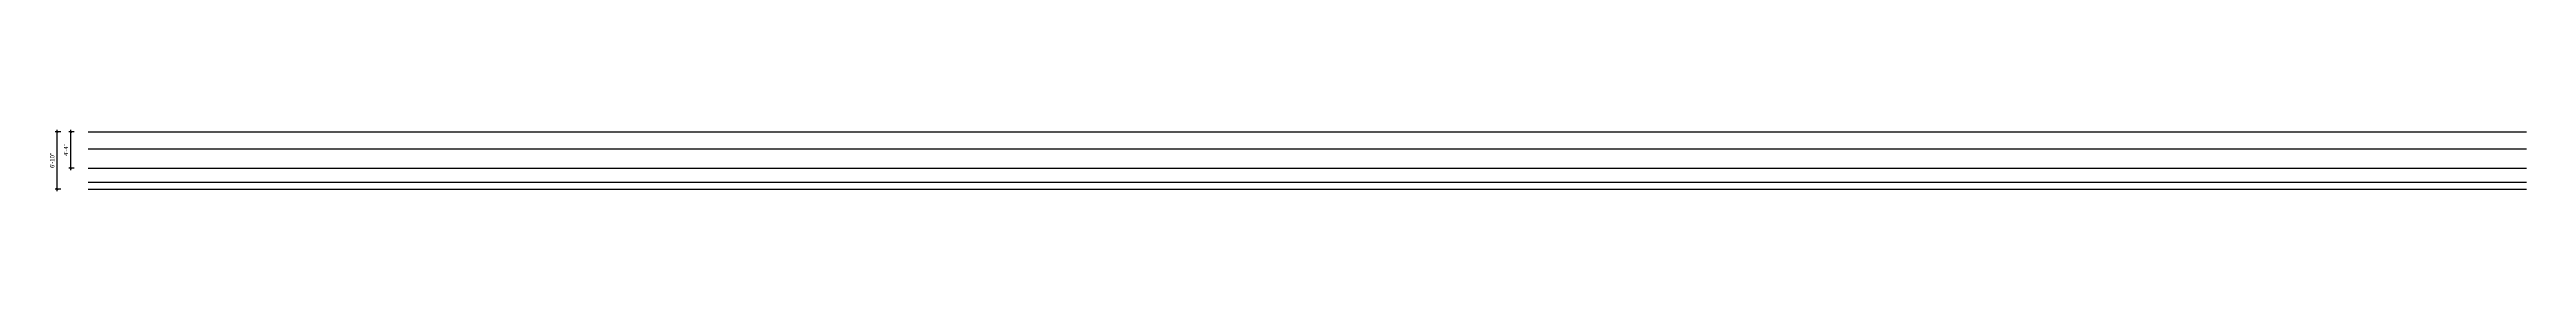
# Model space of a CAD drawing. Header units: inches. Extents: x 2681 to 17714, y 9074 to 11852.
# Drawn here: x 14163 to 17714, y 9635 to 9723 of the extents above; entities that cross this region are included whole.
import ezdxf

# ---------------------------------------------------------------- set-up
doc = ezdxf.new("R2010")
doc.units = ezdxf.units.IN
doc.header["$MEASUREMENT"] = 0
doc.styles.add('arial 1000', font='arial.ttf')
doc.dimstyles.new("1-8'", dxfattribs={"dimtxt": 6, "dimasz": 3, "dimexe": 3, "dimexo": 6, "dimgap": 4, "dimtad": 1, "dimdec": 0, "dimzin": 0, "dimdsep": 46, "dimlunit": 4, "dimtxsty": 'arial 1000', "dimblk": 'ARCHTICK', "dimcen": 8, "dimdle": 3, "dimclrt": 7, "dimazin": 0, "dimtfac": 1, "dimtdec": 0, "dimtix": 1, "dimtmove": 2, "dimatfit": 3, "dimfxl": 5, "dimfxlon": 1, "dimarcsym": 0})

# ---------------------------------------------------------------- blocks, each defined once
blk = doc.blocks.new('_ArchTick')
at = {"color": 0, "const_width": 0.15}
blk.add_lwpolyline([(-0.5, -0.5), (0.5, 0.5)], dxfattribs=at)
blk = doc.blocks.new('*D722')
at = {"layer": 'Defpoints', "color": 0, "lineweight": -2, "transparency": 16777216}
for p, q in [((14179.4, 9719.9), (14171.4, 9719.9)), ((14174.4, 9634.9), (14174.4, 9722.9)), ((14179.4, 9637.9), (14171.4, 9637.9))]:
    blk.add_line(p, q, dxfattribs=at)
at = {"layer": 'Defpoints', "color": 0, "transparency": 16777216}
for p in [(14174.4, 9719.9), (14218.7, 9719.9), (14218.7, 9637.9)]:
    blk.add_point(p, dxfattribs=at)
at = {"layer": 'Defpoints', "color": 0, "lineweight": -2, "transparency": 16777216, "xscale": 3, "yscale": 3, "zscale": 3}
for p, rotation in [((14174.4, 9719.9), 90), ((14174.4, 9637.9), 270)]:
    blk.add_blockref('_ArchTick', p, dxfattribs=dict(at, rotation=rotation))
at = {"layer": 'Defpoints', "color": 7, "transparency": 16777216, "insert": (14167.3, 9678.9), "char_height": 6, "attachment_point": 5, "rotation": 90, "style": 'arial 1000'}
blk.add_mtext('6\'-10"', dxfattribs=at)
blk = doc.blocks.new('*D723')
at = {"layer": 'Defpoints', "color": 0, "lineweight": -2, "transparency": 16777216}
for p, q in [((14198.9, 9719.9), (14190.9, 9719.9)), ((14193.9, 9664.9), (14193.9, 9722.9)), ((14198.9, 9667.9), (14190.9, 9667.9))]:
    blk.add_line(p, q, dxfattribs=at)
at = {"layer": 'Defpoints', "color": 0, "transparency": 16777216}
for p in [(14193.9, 9719.9), (14218.7, 9719.9), (14218.7, 9667.9)]:
    blk.add_point(p, dxfattribs=at)
at = {"layer": 'Defpoints', "color": 0, "lineweight": -2, "transparency": 16777216, "xscale": 3, "yscale": 3, "zscale": 3}
for p, rotation in [((14193.9, 9719.9), 90), ((14193.9, 9667.9), 270)]:
    blk.add_blockref('_ArchTick', p, dxfattribs=dict(at, rotation=rotation))
at = {"layer": 'Defpoints', "color": 7, "transparency": 16777216, "insert": (14186.9, 9693.9), "char_height": 6, "attachment_point": 5, "rotation": 90, "style": 'arial 1000'}
blk.add_mtext('4\'-4"', dxfattribs=at)

msp = doc.modelspace()

# ---------------------------------------------------------------- linework, layer by layer
at = {"layer": 'Defpoints'}
for p, q in [((14218.7, 9719.9), (17713.7, 9719.9)), ((14218.7, 9695.9), (17713.7, 9695.9)), ((14218.7, 9667.9), (17713.7, 9667.9)), ((14218.7, 9647.9), (17713.7, 9647.9)), ((14218.7, 9637.9), (17713.7, 9637.9))]:
    msp.add_line(p, q, dxfattribs=at)

# ---------------------------------------------------------------- dimensions: what is measured, and where the dimension line sits
for base, p1, picture, middle in [((14174.4, 9719.9), (14218.7, 9637.9), '*D722', (14167.3, 9678.9)), ((14193.9, 9719.9), (14218.7, 9667.9), '*D723', (14186.9, 9693.9))]:
    dim = msp.add_linear_dim(base=base, p1=p1, p2=(14218.7, 9719.9), angle=90, dimstyle="1-8'", dxfattribs=at)
    dim.commit()
    dim.dimension.update_dxf_attribs({"geometry": picture, "text_midpoint": middle})

doc.saveas('drawing.dxf')
